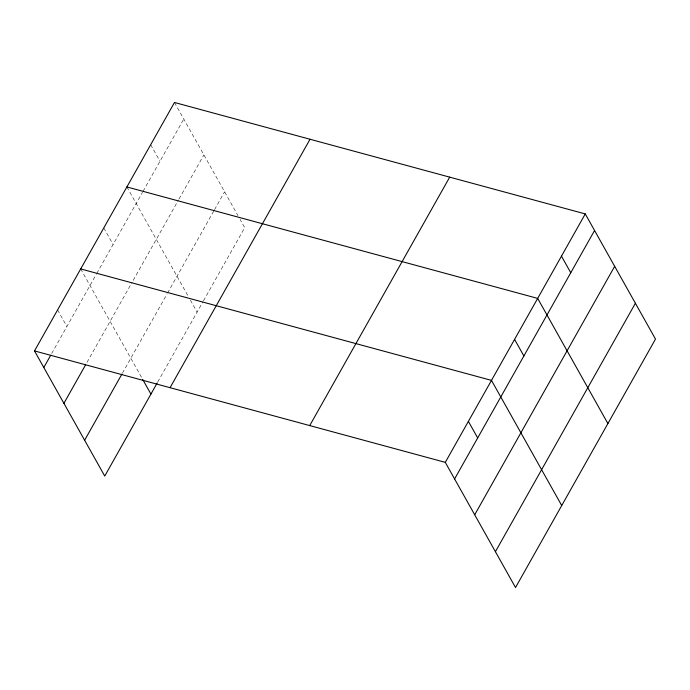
<?xml version="1.0" encoding="UTF-8"?>
<svg xmlns="http://www.w3.org/2000/svg" width="690" height="690" viewBox="0 0 690 690"><rect width="100%" height="100%" fill="white"/><g stroke="black" fill="none" stroke-linecap="round" stroke-linejoin="round"><path stroke-width="0.52" stroke-dasharray="3.45 2.59" d="M51.681 353.522L96.29 274.327M96.816 273.395L142.528 192.26M143.054 191.32L183.773 119.051M87.009 362.336L132.144 282.21M133.196 280.347L178.503 199.936M179.029 198.996L203.886 154.888M122.423 373.169L167.04 293.974M167.558 293.043L214.021 210.579M214.555 209.639L224.604 191.803M157.751 381.984L202.938 301.78M203.464 300.849L244.709 227.64L240.068 219.368M174.475 102.474L238.007 215.694M150.679 144.71L159.976 161.287M126.882 186.947L188.353 296.484M190.414 300.167L197.116 312.104M103.785 227.941L113.091 244.519M80.687 268.928L142.166 378.474M57.598 309.922L66.895 326.499"/><path stroke-width="1.03" d="M34.5 350.917L174.475 102.474L585.267 213.926L655.5 339.083L515.525 587.526L445.291 462.36L34.5 350.917L104.733 476.074L157.225 382.916M43.806 367.494L50.629 355.385M63.911 403.331L85.431 365.131M84.629 440.246L121.897 374.101M170.059 387.694L310.034 139.251M309.732 425.583L449.699 177.149M445.291 462.36L585.267 213.926M454.598 478.938L594.564 230.503M474.703 514.775L614.678 266.331M495.42 551.69L635.395 303.255M126.882 186.947L537.674 298.39L607.907 423.557M80.687 268.928L491.478 380.38L561.72 505.537M561.47 256.154L570.768 272.74M514.576 339.385L523.883 355.962M468.389 421.366L477.687 437.952M142.675 379.388L150.929 394.094"/></g></svg>
